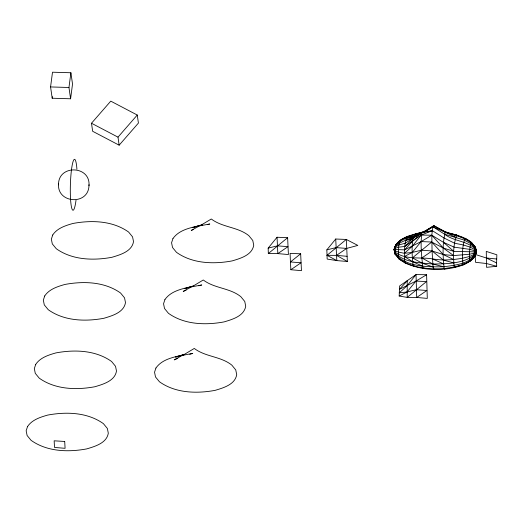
<?xml version="1.0" encoding="UTF-8"?>
<svg xmlns="http://www.w3.org/2000/svg" width="523" height="523" viewBox="0 0 523 523"><rect width="100%" height="100%" fill="white"/><g stroke="black" fill="none" stroke-linecap="round" stroke-linejoin="round"><path stroke-width="0.78" d="M399.167 296.031L399.644 285.944L416.04 274.582L426.611 274.738L427.291 298.404L416.7 297.463L407.214 297.391L399.167 296.031L407.051 291.965L416.275 289.703L426.866 290.494L416.7 297.463L416.04 274.582L406.986 285.885L399.212 292.828L407.051 291.965L415.935 281.099L426.611 274.738M405.75 262.644L405.312 263.115L399.029 259.022L395.074 254.204L394.12 249.451C397.049 236.403 413.785 235.474 424.192 231.833L415.693 233.781L406.992 236.514C403.965 244.594 403.978 254.093 404.933 262.677L405.312 263.115C423.467 271.084 444.798 271.555 463.417 264.86C468.83 262.147 475.531 258.695 476.29 251.923L475.335 247.17L471.373 242.352C463.332 235.683 452.728 234.533 443.249 231.094M455.252 267.024L454.716 267.593L454.252 267.057C453.075 256.545 453.062 244.914 456.775 235.017L457.239 235.553M496.595 262.925L496.85 254.793L486.272 251.406L486.54 267.325L496.693 266.292L496.595 262.925L486.318 257.983L475.106 254.4L475.531 262.304L486.423 263.507L496.693 266.292M58.569 183.815C56.739 203.473 88.309 205.683 88.982 185.73C90.78 165.275 57.935 164.333 58.543 184.848M88.982 185.73L89.015 184.691M474.91 256.087L476.29 251.923C474.629 235.435 472.57 268.319 476.29 251.923L475.335 247.17L471.373 242.352C469.236 248.065 469.242 254.786 469.922 260.853L470.19 261.16L474.74 256.577L476.29 251.923L475.034 247.183C468.405 237.828 456.259 236.03 446.211 232.258L445.302 232.219C442.183 243.934 442.883 256.61 444.171 268.574L444.687 269.175L445.289 268.541M475.08 255.309L475.368 253.119M50.568 86.936L52.503 72.207L70.899 72.756L72.527 84.046L70.592 98.782L52.195 98.232L50.568 86.936L68.964 87.491L70.592 98.782M52.195 98.232L52.398 96.677M68.964 87.491L70.899 72.756M406.992 236.514L400.219 240.214C398.075 245.928 398.088 252.642 398.761 258.708C411.725 268.162 428.651 269.417 444.171 268.574C455.755 266.815 472.092 264.88 476.29 251.923L474.538 249.464L470.112 247.085L463.3 244.96L454.579 243.215L443.955 237.958L432.318 230.676L422.009 232.591C420.113 244.13 421.688 256.309 422.904 267.939L423.427 268.534L424.022 267.9M397.101 243.718L400.487 240.521L400.219 240.214L395.669 244.797L394.12 249.451L395.211 254.361L395.545 253.701M421.087 232.892L415.693 233.781L412.987 238.423L404.841 246.425L398.696 247.222L395.042 248.255L394.12 249.451L394.963 253.72C406.744 267.233 427.213 266.998 443.766 266.782C455.147 265.043 471.164 264.135 476.29 251.923L475.44 247.654L471.857 243.594L471.648 242.665L465.091 238.259C462.064 246.34 462.077 255.839 463.032 264.422L463.417 264.86L470.497 260.833M395.702 245.45L394.12 249.451L395.211 254.361M475.237 254.296L476.29 251.923L475.727 250.053M395.754 245.967L394.12 249.451L395.166 253.4M423.486 232.617L424.035 231.578L433.855 225.694L446.211 232.258M406.554 236.978L414.569 235.906L424.035 231.578L432.92 226.773L444.537 234.18L464.189 240.07L470.739 243.633L474.864 247.673L476.29 251.923L474.256 255.335C462.378 263.814 446.805 263.821 432.776 264.03C419.891 262.709 404.625 262.755 394.891 252.949L395.499 245.287C401.912 237.775 412.34 237.102 421.054 233.833M268.168 248.111L277.053 237.246L287.624 237.69L288.408 254.551L277.818 253.609L268.332 253.544L268.168 248.111L277.386 245.849L287.983 246.647L277.818 253.609L277.053 237.246M326.842 249.876L335.727 239.011L346.298 239.456L357.824 245.418L346.657 248.412L336.06 247.614L326.842 249.876L327.156 259.068L336.812 260.617L347.37 261.461L346.298 239.456L327.006 255.309L336.812 260.617L335.727 239.011M444.537 234.18C453.559 241.306 466.222 240.593 474.694 248.451L476.29 251.923C473.295 256.473 467.248 256.858 462.463 258.257C452.552 259.944 442.438 260.722 432.488 258.885C420.008 256.826 405.6 260.238 394.865 251.942L394.12 249.451L395.97 244.784M455.664 237.233L445.302 232.219L433.855 225.694L432.92 226.773L424.506 232.29M91.492 123.245L110.758 101.135L137.261 115.034L138.418 123.075L119.152 145.185L92.656 131.286L91.492 123.245L117.995 137.144L119.152 145.185M117.995 137.144L137.261 115.034M422.009 232.591L405.201 243.208L398.951 244.947L395.172 247.078L394.12 249.451L404.573 249.87L412.392 241.338L422.009 232.591C413.87 238.606 403.05 239.58 395.329 246.065L394.12 249.451L395.068 252.282M399.343 258.689L398.761 258.708M414.17 265.789L413.634 266.357L413.17 265.821C412.006 256.806 411.608 247.425 412.987 238.423L405.626 240.449M394.76 250.837L394.12 249.451L394.885 250.772L398.389 252.086L404.41 253.309L412.183 246.372L421.244 235.069L432.318 230.676L432.92 226.773L445.302 232.219L456.239 235.585M268.332 253.544L287.624 237.69M300.666 253.805L290.428 261.964L290.86 269.724L301.451 270.666L300.666 253.805L290.088 253.367L290.428 261.964L301.026 262.762L290.86 269.724M346.657 248.412L336.492 255.374L327.006 255.309M404.841 246.425L421.244 235.069L431.808 235.219L443.465 242.345L454.141 247.15L469.857 249.36L474.407 250.641L476.29 251.923L474.25 253.158L469.549 254.23L453.604 255.584L443.275 254.564L432.063 250.981L421.473 250.184L412.248 252.446L404.41 253.309M427.487 229.93L433.855 225.694M404.573 249.87L421.133 241.58L431.808 235.219L432.318 230.676L427.768 231.911M193.425 229.505L191.255 230.421L199.459 225.897L209.769 223.988L207.494 224.602M186.129 290.18L183.233 291.403L191.438 286.885L201.747 284.97L198.714 285.793M416.7 235.893L413.804 237.115L406.09 238.325M177.846 358.333L174.224 359.863L182.429 355.339L192.745 353.43L189.705 354.248M415.151 234.35L424.035 231.578M455.971 266.802L460.273 265.488M461.704 265.05L463.855 264.396M475.525 250.602L476.29 251.923L453.807 251.373L443.229 247.987L431.704 242.025L421.133 241.58L412.248 252.446L404.364 256.512L412.562 261.637L422.499 266.142M475.466 251.864L476.29 251.923M347.082 256.316L336.492 255.374L347.37 261.461M486.318 257.983L496.647 259.003M452.911 234.356L456.775 235.017L449.237 233.291M443.766 266.782L432.776 264.03L421.898 257.944L432.063 250.981L431.808 235.219L443.229 247.987L453.604 255.584M453.65 262.873L443.38 260.094L432.063 250.981L433.057 267.018L434.018 269.495M433.057 267.018L422.218 263.187L412.412 257.872L431.704 242.025L443.275 254.564L453.552 259.506M457.991 235.84L463.228 237.841M443.262 231.244L446.23 232.467M432.488 258.885L443.497 263.906M443.465 242.345L453.807 251.373M395.375 254.191L398.349 257.564M475.512 248.425L475.544 249.432M76.012 200.27A25.496 3.393 -88.3 0 1 70.932 203.571A25.496 3.393 -88.3 0 1 72.043 165.994A25.496 3.393 -88.3 0 1 76.927 169.243M407.195 280.858L407.214 297.391L426.507 281.544L415.935 281.099L399.376 289.389L407.195 280.858M52.725 234.977L51.352 239.142L52.307 243.895L56.262 248.713C72.161 260.088 93.336 260.761 111.948 257.283C120.14 254.819 131.901 251.537 133.515 241.613L132.561 236.867L128.606 232.042C112.707 220.667 91.532 219.993 72.919 223.471C65.499 225.563 57.144 228.211 52.725 234.977M44.703 295.966L43.331 300.13L44.285 304.876L48.24 309.701C64.139 321.076 85.314 321.75 103.927 318.272C112.118 315.8 123.879 312.525 125.494 302.601L124.539 297.849L120.584 293.03C104.685 281.655 83.51 280.982 64.898 284.46C57.478 286.552 49.123 289.199 44.703 295.966M35.701 364.42L34.328 368.584L35.276 373.337L39.238 378.155C55.137 389.53 76.312 390.204 94.924 386.732C103.116 384.261 114.877 380.979 116.492 371.055L115.537 366.309L111.582 361.485C95.683 350.109 74.501 349.436 55.896 352.914C48.476 355.006 40.121 357.654 35.701 364.42M27.529 426.585L26.15 430.749L27.104 435.502L31.06 440.32C46.959 451.695 68.14 452.369 86.746 448.897C94.944 446.426 106.699 443.144 108.313 433.221L107.365 428.474L103.404 423.65C87.504 412.274 66.329 411.601 47.717 415.079C40.304 417.171 31.942 419.819 27.529 426.585M172.943 238.593L171.57 242.757L172.525 247.51L176.48 252.328C192.379 263.703 213.554 264.377 232.166 260.899C240.358 258.434 252.119 255.152 253.733 245.228L252.779 240.482L248.824 235.657C237.795 226.812 222.55 227.577 211.299 219L201.486 224.883L192.601 227.655L202.394 224.929C192.026 227.525 179.5 229.192 172.943 238.593M164.922 299.581L163.549 303.745L164.503 308.492L168.458 313.316C184.358 324.691 205.532 325.365 224.145 321.887C232.336 319.416 244.097 316.14 245.712 306.216L244.757 301.464L240.802 296.646C229.774 287.8 214.528 288.559 203.277 279.988L193.464 285.872L184.58 288.644L193.615 286.127C183.455 288.572 171.309 290.402 164.922 299.581M155.919 368.035L154.547 372.199L155.494 376.952L159.456 381.77C175.355 393.146 196.53 393.819 215.143 390.348C223.334 387.876 235.095 384.595 236.71 374.671L235.755 369.924L231.8 365.1C220.771 356.261 205.526 357.019 194.275 348.449L184.462 354.326L175.578 357.104L184.612 354.581C174.453 357.032 162.3 358.856 155.919 368.035M64.702 441.458L54.15 440.817L54.523 447.44L65.087 448.316L64.702 441.458"/></g></svg>
